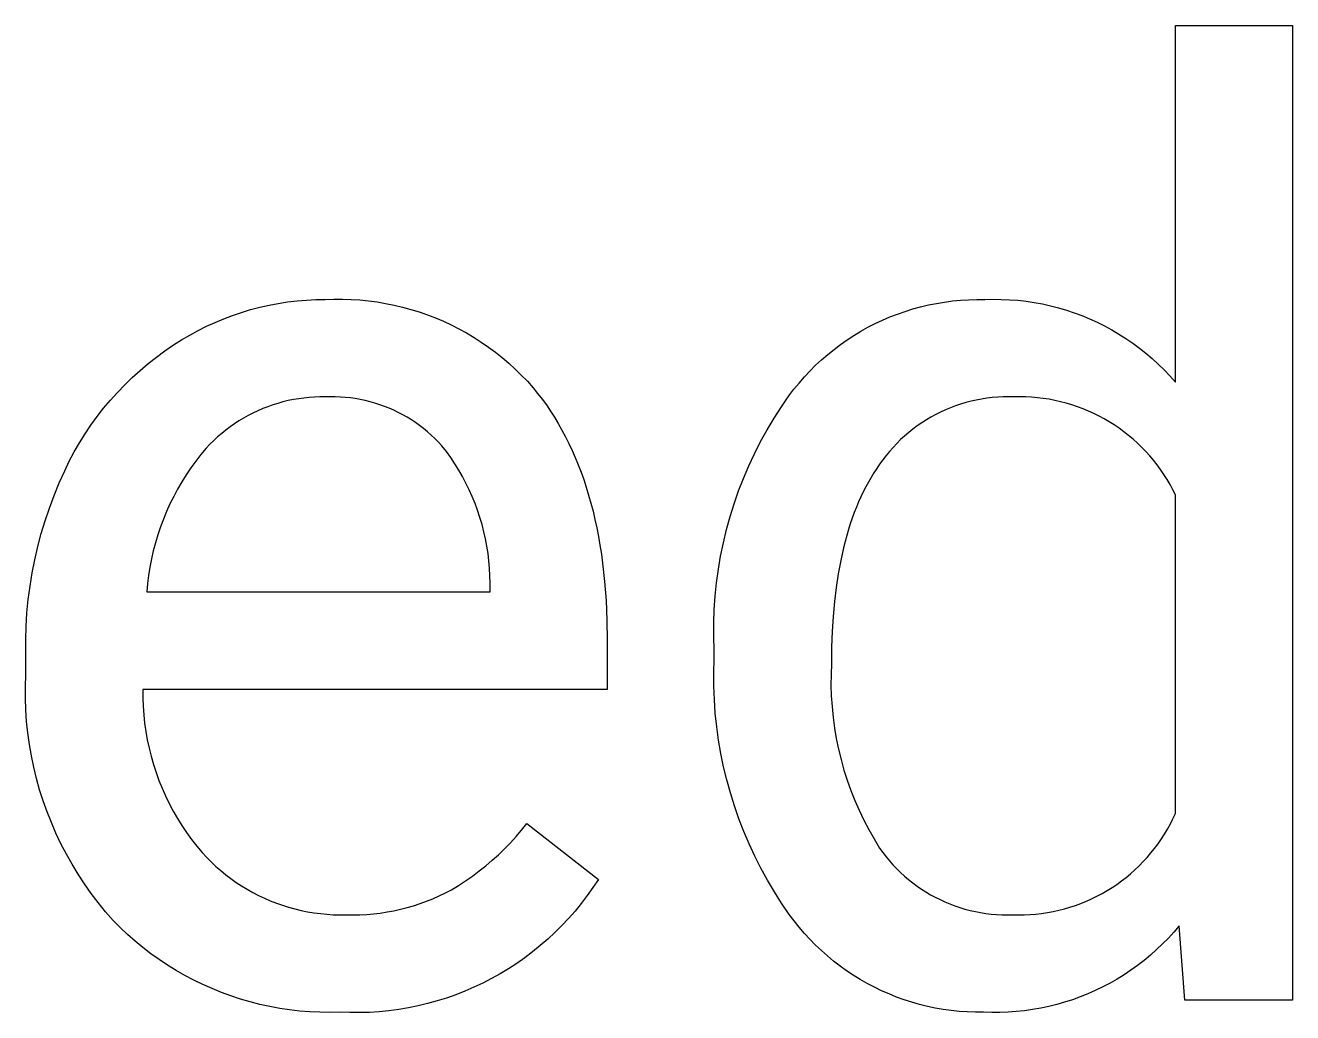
# Model space of a CAD drawing. Header units: millimetres. Extents: x -658 to 2773, y 81 to 2478.
# Drawn here: x 1672.55 to 1713.61, y 230.94 to 262.93 of the extents above; entities that cross this region are included whole.
import ezdxf

# ---------------------------------------------------------------- set-up
doc = ezdxf.new("R2010")
doc.units = ezdxf.units.MM
doc.header["$MEASUREMENT"] = 0
doc.layers.add('Domyślny', color=7, linetype='Continuous', true_color=0x000000)

msp = doc.modelspace()

# ---------------------------------------------------------------- linework, layer by layer
at = {"layer": 'Domyślny'}
for p, q in [((1709.815, 251.372), (1709.815, 262.931)), ((1709.815, 262.931), (1713.615, 262.931)), ((1713.615, 262.931), (1713.615, 231.352)), ((1680.144, 253.797), (1680.443, 253.865)), ((1680.443, 253.865), (1680.744, 253.922)), ((1680.744, 253.922), (1681.046, 253.968)), ((1681.046, 253.968), (1681.35, 254.004)), ((1681.35, 254.004), (1681.655, 254.03)), ((1681.655, 254.03), (1681.961, 254.045)), ((1681.961, 254.045), (1682.267, 254.049)), ((1682.267, 254.049), (1682.547, 254.06)), ((1682.547, 254.06), (1682.828, 254.061)), ((1682.828, 254.061), (1683.108, 254.052)), ((1683.108, 254.052), (1683.388, 254.034)), ((1683.388, 254.034), (1683.668, 254.007)), ((1683.668, 254.007), (1683.946, 253.97)), ((1683.946, 253.97), (1684.223, 253.924)), ((1684.223, 253.924), (1684.498, 253.868)), ((1684.498, 253.868), (1684.771, 253.804)), ((1684.771, 253.804), (1685.041, 253.73)), ((1701.306, 253.742), (1701.559, 253.811)), ((1701.559, 253.811), (1701.814, 253.872)), ((1701.814, 253.872), (1702.071, 253.924)), ((1702.071, 253.924), (1702.33, 253.967)), ((1702.33, 253.967), (1702.59, 254.002)), ((1702.59, 254.002), (1702.852, 254.027)), ((1702.852, 254.027), (1703.114, 254.043)), ((1703.114, 254.043), (1703.376, 254.051)), ((1703.376, 254.051), (1703.638, 254.049)), ((1703.638, 254.049), (1703.906, 254.056)), ((1703.906, 254.056), (1704.174, 254.054)), ((1704.174, 254.054), (1704.442, 254.042)), ((1704.442, 254.042), (1704.709, 254.022)), ((1704.709, 254.022), (1704.975, 253.991)), ((1704.975, 253.991), (1705.24, 253.952)), ((1705.24, 253.952), (1705.504, 253.903)), ((1705.504, 253.903), (1705.766, 253.846)), ((1705.766, 253.846), (1706.025, 253.779)), ((1678.696, 253.308), (1678.978, 253.426)), ((1678.978, 253.426), (1679.265, 253.534)), ((1679.265, 253.534), (1679.555, 253.632)), ((1679.555, 253.632), (1679.848, 253.72)), ((1679.848, 253.72), (1680.144, 253.797)), ((1685.041, 253.73), (1685.309, 253.647)), ((1685.309, 253.647), (1685.574, 253.555)), ((1685.574, 253.555), (1685.836, 253.454)), ((1685.836, 253.454), (1686.094, 253.344)), ((1700.322, 253.378), (1700.563, 253.482)), ((1700.563, 253.482), (1700.808, 253.577)), ((1700.808, 253.577), (1701.055, 253.663)), ((1701.055, 253.663), (1701.306, 253.742)), ((1706.025, 253.779), (1706.282, 253.703)), ((1706.282, 253.703), (1706.536, 253.618)), ((1706.536, 253.618), (1706.788, 253.525)), ((1706.788, 253.525), (1707.035, 253.422)), ((1707.035, 253.422), (1707.279, 253.312)), ((1677.875, 252.898), (1678.144, 253.044)), ((1678.144, 253.044), (1678.417, 253.181)), ((1678.417, 253.181), (1678.696, 253.308)), ((1686.094, 253.344), (1686.349, 253.226)), ((1686.349, 253.226), (1686.599, 253.099)), ((1686.599, 253.099), (1686.845, 252.964)), ((1699.397, 252.884), (1699.622, 253.019)), ((1699.622, 253.019), (1699.851, 253.147)), ((1699.851, 253.147), (1700.084, 253.266)), ((1700.084, 253.266), (1700.322, 253.378)), ((1707.279, 253.312), (1707.519, 253.192)), ((1707.519, 253.192), (1707.755, 253.065)), ((1707.755, 253.065), (1707.986, 252.929)), ((1677.071, 252.386), (1677.353, 252.578)), ((1677.353, 252.578), (1677.611, 252.743)), ((1677.611, 252.743), (1677.875, 252.898)), ((1686.845, 252.964), (1687.086, 252.82)), ((1687.086, 252.82), (1687.322, 252.669)), ((1687.322, 252.669), (1687.553, 252.509)), ((1698.752, 252.432), (1698.962, 252.59)), ((1698.962, 252.59), (1699.177, 252.74)), ((1699.177, 252.74), (1699.397, 252.884)), ((1707.986, 252.929), (1708.212, 252.785)), ((1708.212, 252.785), (1708.433, 252.634)), ((1708.433, 252.634), (1708.649, 252.475)), ((1676.527, 251.973), (1676.795, 252.184)), ((1676.795, 252.184), (1677.071, 252.386)), ((1687.553, 252.509), (1687.778, 252.342)), ((1687.778, 252.342), (1687.998, 252.167)), ((1687.998, 252.167), (1688.211, 251.985)), ((1698.35, 252.095), (1698.548, 252.267)), ((1698.548, 252.267), (1698.752, 252.432)), ((1708.649, 252.475), (1708.859, 252.308)), ((1708.859, 252.308), (1709.063, 252.135)), ((1676.013, 251.524), (1676.266, 251.753)), ((1676.266, 251.753), (1676.527, 251.973)), ((1688.211, 251.985), (1688.419, 251.796)), ((1688.419, 251.796), (1688.619, 251.6)), ((1697.971, 251.732), (1698.157, 251.917)), ((1698.157, 251.917), (1698.35, 252.095)), ((1709.063, 252.135), (1709.261, 251.954)), ((1709.261, 251.954), (1709.453, 251.767)), ((1709.453, 251.767), (1709.637, 251.573)), ((1675.768, 251.286), (1676.013, 251.524)), ((1688.619, 251.6), (1688.814, 251.398)), ((1688.814, 251.398), (1689.001, 251.189)), ((1697.452, 251.14), (1697.618, 251.343)), ((1697.618, 251.343), (1697.791, 251.54)), ((1697.791, 251.54), (1697.971, 251.732)), ((1709.637, 251.573), (1709.815, 251.372)), ((1675.303, 250.786), (1675.531, 251.04)), ((1675.531, 251.04), (1675.768, 251.286)), ((1689.001, 251.189), (1689.148, 251.008)), ((1689.148, 251.008), (1689.291, 250.822)), ((1697.045, 250.571), (1697.293, 250.931)), ((1697.293, 250.931), (1697.452, 251.14)), ((1674.875, 250.255), (1675.084, 250.525)), ((1675.084, 250.525), (1675.303, 250.786)), ((1680.4, 250.575), (1680.238, 250.512)), ((1680.563, 250.632), (1680.4, 250.575)), ((1680.728, 250.684), (1680.563, 250.632)), ((1680.895, 250.73), (1680.728, 250.684)), ((1681.064, 250.771), (1680.895, 250.73)), ((1681.233, 250.805), (1681.064, 250.771)), ((1681.404, 250.834), (1681.233, 250.805)), ((1681.576, 250.857), (1681.404, 250.834)), ((1681.748, 250.875), (1681.576, 250.857)), ((1681.921, 250.886), (1681.748, 250.875)), ((1682.094, 250.892), (1681.921, 250.886)), ((1682.267, 250.891), (1682.094, 250.892)), ((1682.43, 250.896), (1682.267, 250.891)), ((1682.592, 250.895), (1682.43, 250.896)), ((1682.755, 250.889), (1682.592, 250.895)), ((1682.917, 250.877), (1682.755, 250.889)), ((1683.079, 250.86), (1682.917, 250.877)), ((1683.24, 250.837), (1683.079, 250.86)), ((1683.401, 250.808), (1683.24, 250.837)), ((1683.56, 250.775), (1683.401, 250.808)), ((1683.718, 250.736), (1683.56, 250.775)), ((1683.875, 250.691), (1683.718, 250.736)), ((1684.03, 250.641), (1683.875, 250.691)), ((1684.183, 250.586), (1684.03, 250.641)), ((1684.334, 250.526), (1684.183, 250.586)), ((1684.483, 250.461), (1684.334, 250.526)), ((1689.291, 250.822), (1689.43, 250.631)), ((1689.43, 250.631), (1689.563, 250.435)), ((1696.808, 250.203), (1697.045, 250.571)), ((1702.526, 250.539), (1702.364, 250.471)), ((1702.69, 250.601), (1702.526, 250.539)), ((1702.855, 250.657), (1702.69, 250.601)), ((1703.023, 250.707), (1702.855, 250.657)), ((1703.193, 250.751), (1703.023, 250.707)), ((1703.363, 250.79), (1703.193, 250.751)), ((1703.535, 250.822), (1703.363, 250.79)), ((1703.709, 250.849), (1703.535, 250.822)), ((1703.882, 250.87), (1703.709, 250.849)), ((1704.057, 250.884), (1703.882, 250.87)), ((1704.232, 250.892), (1704.057, 250.884)), ((1704.407, 250.895), (1704.232, 250.892)), ((1704.582, 250.891), (1704.407, 250.895)), ((1704.773, 250.895), (1704.582, 250.891)), ((1704.963, 250.892), (1704.773, 250.895)), ((1705.154, 250.882), (1704.963, 250.892)), ((1705.343, 250.867), (1705.154, 250.882)), ((1705.533, 250.844), (1705.343, 250.867)), ((1705.721, 250.815), (1705.533, 250.844)), ((1705.908, 250.78), (1705.721, 250.815)), ((1706.094, 250.738), (1705.908, 250.78)), ((1706.279, 250.69), (1706.094, 250.738)), ((1706.462, 250.636), (1706.279, 250.69)), ((1706.642, 250.575), (1706.462, 250.636)), ((1706.821, 250.509), (1706.642, 250.575)), ((1674.674, 249.979), (1674.875, 250.255)), ((1679.469, 250.116), (1679.324, 250.022)), ((1679.617, 250.206), (1679.469, 250.116)), ((1679.769, 250.29), (1679.617, 250.206)), ((1679.923, 250.369), (1679.769, 250.29)), ((1680.079, 250.443), (1679.923, 250.369)), ((1680.238, 250.512), (1680.079, 250.443)), ((1684.63, 250.391), (1684.483, 250.461)), ((1684.774, 250.315), (1684.63, 250.391)), ((1684.916, 250.235), (1684.774, 250.315)), ((1685.055, 250.15), (1684.916, 250.235)), ((1685.191, 250.061), (1685.055, 250.15)), ((1689.563, 250.435), (1689.692, 250.235)), ((1689.692, 250.235), (1689.817, 250.029)), ((1696.584, 249.826), (1696.808, 250.203)), ((1701.744, 250.147), (1701.596, 250.053)), ((1701.895, 250.236), (1701.744, 250.147)), ((1702.048, 250.32), (1701.895, 250.236)), ((1702.205, 250.399), (1702.048, 250.32)), ((1702.364, 250.471), (1702.205, 250.399)), ((1706.997, 250.436), (1706.821, 250.509)), ((1707.171, 250.357), (1706.997, 250.436)), ((1707.342, 250.273), (1707.171, 250.357)), ((1707.509, 250.182), (1707.342, 250.273)), ((1707.674, 250.086), (1707.509, 250.182)), ((1674.303, 249.406), (1674.483, 249.696)), ((1674.483, 249.696), (1674.674, 249.979)), ((1678.909, 249.71), (1678.778, 249.596)), ((1679.044, 249.818), (1678.909, 249.71)), ((1679.182, 249.922), (1679.044, 249.818)), ((1679.324, 250.022), (1679.182, 249.922)), ((1685.324, 249.967), (1685.191, 250.061)), ((1685.453, 249.868), (1685.324, 249.967)), ((1685.579, 249.765), (1685.453, 249.868)), ((1685.702, 249.658), (1685.579, 249.765)), ((1689.817, 250.029), (1689.936, 249.819)), ((1689.936, 249.819), (1690.051, 249.604)), ((1696.373, 249.443), (1696.584, 249.826)), ((1701.174, 249.74), (1701.041, 249.626)), ((1701.311, 249.849), (1701.174, 249.74)), ((1701.452, 249.954), (1701.311, 249.849)), ((1701.596, 250.053), (1701.452, 249.954)), ((1707.835, 249.984), (1707.674, 250.086)), ((1707.993, 249.877), (1707.835, 249.984)), ((1708.147, 249.765), (1707.993, 249.877)), ((1708.297, 249.647), (1708.147, 249.765)), ((1674.132, 249.111), (1674.303, 249.406)), ((1678.528, 249.357), (1678.409, 249.23)), ((1678.651, 249.479), (1678.528, 249.357)), ((1678.778, 249.596), (1678.651, 249.479)), ((1685.82, 249.547), (1685.702, 249.658)), ((1685.935, 249.431), (1685.82, 249.547)), ((1686.046, 249.312), (1685.935, 249.431)), ((1686.193, 249.122), (1686.046, 249.312)), ((1690.051, 249.604), (1690.161, 249.385)), ((1690.161, 249.385), (1690.267, 249.16)), ((1696.175, 249.053), (1696.373, 249.443)), ((1700.787, 249.385), (1700.667, 249.258)), ((1700.912, 249.508), (1700.787, 249.385)), ((1701.041, 249.626), (1700.912, 249.508)), ((1708.443, 249.524), (1708.297, 249.647)), ((1708.584, 249.397), (1708.443, 249.524)), ((1708.721, 249.264), (1708.584, 249.397)), ((1673.972, 248.809), (1674.132, 249.111)), ((1678.236, 249.023), (1678.071, 248.81)), ((1678.409, 249.23), (1678.236, 249.023)), ((1686.333, 248.926), (1686.193, 249.122)), ((1686.467, 248.727), (1686.333, 248.926)), ((1690.267, 249.16), (1690.368, 248.931)), ((1690.368, 248.931), (1690.464, 248.697)), ((1695.99, 248.656), (1696.175, 249.053)), ((1700.439, 248.992), (1700.332, 248.853)), ((1700.551, 249.127), (1700.439, 248.992)), ((1700.667, 249.258), (1700.551, 249.127)), ((1708.854, 249.127), (1708.721, 249.264)), ((1708.982, 248.986), (1708.854, 249.127)), ((1709.104, 248.84), (1708.982, 248.986)), ((1673.643, 248.105), (1673.822, 248.503)), ((1673.822, 248.503), (1673.972, 248.809)), ((1677.912, 248.592), (1677.761, 248.369)), ((1678.071, 248.81), (1677.912, 248.592)), ((1686.594, 248.522), (1686.467, 248.727)), ((1686.713, 248.314), (1686.594, 248.522)), ((1690.464, 248.697), (1690.555, 248.458)), ((1695.818, 248.254), (1695.99, 248.656)), ((1700.135, 248.573), (1700.042, 248.43)), ((1700.231, 248.711), (1700.135, 248.573)), ((1700.332, 248.853), (1700.231, 248.711)), ((1709.222, 248.69), (1709.104, 248.84)), ((1709.335, 248.536), (1709.222, 248.69)), ((1709.442, 248.379), (1709.335, 248.536)), ((1673.478, 247.702), (1673.643, 248.105)), ((1677.618, 248.14), (1677.482, 247.907)), ((1677.761, 248.369), (1677.618, 248.14)), ((1686.826, 248.102), (1686.713, 248.314)), ((1686.932, 247.886), (1686.826, 248.102)), ((1690.555, 248.458), (1690.642, 248.214)), ((1690.642, 248.214), (1690.724, 247.965)), ((1695.66, 247.845), (1695.818, 248.254)), ((1699.865, 248.133), (1699.781, 247.978)), ((1699.952, 248.284), (1699.865, 248.133)), ((1700.042, 248.43), (1699.952, 248.284)), ((1709.544, 248.218), (1709.442, 248.379)), ((1709.64, 248.053), (1709.544, 248.218)), ((1709.731, 247.885), (1709.64, 248.053)), ((1673.326, 247.293), (1673.478, 247.702)), ((1677.354, 247.669), (1677.234, 247.428)), ((1677.482, 247.907), (1677.354, 247.669)), ((1687.03, 247.666), (1686.932, 247.886)), ((1687.121, 247.444), (1687.03, 247.666)), ((1690.724, 247.965), (1690.801, 247.712)), ((1690.801, 247.712), (1690.874, 247.454)), ((1695.516, 247.432), (1695.66, 247.845)), ((1699.623, 247.657), (1699.548, 247.49)), ((1699.7, 247.819), (1699.623, 247.657)), ((1699.781, 247.978), (1699.7, 247.819)), ((1709.815, 247.715), (1709.731, 247.885)), ((1709.815, 237.396), (1709.815, 247.715)), ((1673.187, 246.88), (1673.326, 247.293)), ((1677.234, 247.428), (1677.122, 247.182)), ((1687.204, 247.218), (1687.121, 247.444)), ((1690.874, 247.454), (1690.942, 247.191)), ((1695.385, 247.014), (1695.516, 247.432)), ((1699.476, 247.319), (1699.408, 247.143)), ((1699.548, 247.49), (1699.476, 247.319)), ((1673.061, 246.463), (1673.187, 246.88)), ((1677.019, 246.933), (1676.924, 246.68)), ((1677.122, 247.182), (1677.019, 246.933)), ((1687.279, 246.99), (1687.204, 247.218)), ((1687.347, 246.759), (1687.279, 246.99)), ((1690.942, 247.191), (1691.005, 246.923)), ((1691.005, 246.923), (1691.064, 246.65)), ((1695.269, 246.592), (1695.385, 247.014)), ((1699.342, 246.964), (1699.28, 246.781)), ((1699.408, 247.143), (1699.342, 246.964)), ((1672.95, 246.041), (1673.061, 246.463)), ((1676.838, 246.425), (1676.76, 246.167)), ((1676.924, 246.68), (1676.838, 246.425)), ((1687.407, 246.526), (1687.347, 246.759)), ((1687.46, 246.292), (1687.407, 246.526)), ((1691.064, 246.65), (1691.118, 246.373)), ((1695.167, 246.167), (1695.269, 246.592)), ((1699.22, 246.593), (1699.164, 246.402)), ((1699.28, 246.781), (1699.22, 246.593)), ((1672.852, 245.617), (1672.95, 246.041)), ((1676.76, 246.167), (1676.691, 245.906)), ((1687.504, 246.055), (1687.46, 246.292)), ((1687.54, 245.818), (1687.504, 246.055)), ((1691.118, 246.373), (1691.167, 246.09)), ((1691.167, 246.09), (1691.212, 245.803)), ((1695.079, 245.738), (1695.167, 246.167)), ((1699.06, 246.006), (1699.013, 245.802)), ((1699.111, 246.206), (1699.06, 246.006)), ((1699.164, 246.402), (1699.111, 246.206)), ((1672.768, 245.189), (1672.852, 245.617)), ((1676.631, 245.643), (1676.579, 245.378)), ((1676.691, 245.906), (1676.631, 245.643)), ((1687.569, 245.579), (1687.54, 245.818)), ((1691.212, 245.803), (1691.251, 245.511)), ((1695.005, 245.307), (1695.079, 245.738)), ((1698.969, 245.594), (1698.89, 245.166)), ((1699.013, 245.802), (1698.969, 245.594)), ((1672.698, 244.759), (1672.768, 245.189)), ((1676.579, 245.378), (1676.537, 245.112)), ((1687.589, 245.34), (1687.569, 245.579)), ((1687.601, 245.099), (1687.589, 245.34)), ((1691.251, 245.511), (1691.317, 244.913)), ((1694.946, 244.873), (1695.005, 245.307)), ((1676.503, 244.844), (1676.479, 244.575)), ((1676.537, 245.112), (1676.503, 244.844)), ((1687.605, 244.859), (1687.601, 245.099)), ((1687.605, 244.575), (1687.605, 244.859)), ((1691.317, 244.913), (1691.364, 244.296)), ((1694.902, 244.437), (1694.946, 244.873)), ((1698.89, 245.166), (1698.823, 244.722)), ((1672.642, 244.327), (1672.698, 244.759)), ((1676.479, 244.575), (1687.605, 244.575)), ((1694.872, 244.001), (1694.902, 244.437)), ((1698.823, 244.722), (1698.768, 244.261)), ((1672.6, 243.893), (1672.642, 244.327)), ((1691.364, 244.296), (1691.392, 243.659)), ((1694.857, 243.563), (1694.872, 244.001)), ((1698.768, 244.261), (1698.725, 243.783)), ((1672.572, 243.458), (1672.6, 243.893)), ((1691.392, 243.659), (1691.401, 243.003)), ((1694.857, 243.125), (1694.857, 243.563)), ((1698.725, 243.783), (1698.695, 243.29)), ((1672.558, 243.022), (1672.572, 243.458)), ((1694.871, 242.688), (1694.857, 243.125)), ((1698.695, 243.29), (1698.676, 242.78)), ((1672.559, 242.586), (1672.558, 243.022)), ((1691.401, 243.003), (1691.401, 241.417)), ((1698.676, 242.78), (1698.67, 242.253)), ((1672.559, 241.886), (1672.559, 242.586)), ((1694.858, 241.962), (1694.871, 242.401)), ((1694.871, 242.401), (1694.871, 242.688)), ((1694.859, 241.523), (1694.858, 241.962)), ((1698.656, 241.904), (1698.654, 241.556)), ((1698.67, 242.253), (1698.656, 241.904)), ((1672.547, 241.51), (1672.559, 241.886)), ((1672.547, 241.133), (1672.547, 241.51)), ((1694.875, 241.084), (1694.859, 241.523)), ((1698.654, 241.556), (1698.665, 241.207)), ((1672.561, 240.757), (1672.547, 241.133)), ((1691.401, 241.417), (1676.355, 241.417)), ((1676.355, 241.417), (1676.355, 241.143)), ((1676.355, 241.143), (1676.365, 240.87)), ((1694.906, 240.646), (1694.875, 241.084)), ((1698.665, 241.207), (1698.687, 240.858)), ((1672.587, 240.381), (1672.561, 240.757)), ((1676.365, 240.87), (1676.384, 240.596)), ((1698.687, 240.858), (1698.722, 240.511)), ((1672.626, 240.006), (1672.587, 240.381)), ((1676.384, 240.596), (1676.412, 240.324)), ((1676.412, 240.324), (1676.45, 240.053)), ((1694.951, 240.209), (1694.906, 240.646)), ((1698.722, 240.511), (1698.768, 240.165)), ((1672.677, 239.633), (1672.626, 240.006)), ((1676.45, 240.053), (1676.498, 239.783)), ((1695.011, 239.774), (1694.951, 240.209)), ((1698.768, 240.165), (1698.827, 239.821)), ((1672.742, 239.262), (1672.677, 239.633)), ((1676.498, 239.783), (1676.554, 239.515)), ((1676.554, 239.515), (1676.621, 239.249)), ((1695.085, 239.341), (1695.011, 239.774)), ((1698.827, 239.821), (1698.897, 239.48)), ((1698.897, 239.48), (1698.979, 239.14)), ((1672.819, 238.893), (1672.742, 239.262)), ((1676.621, 239.249), (1676.696, 238.986)), ((1695.174, 238.911), (1695.085, 239.341)), ((1698.979, 239.14), (1699.073, 238.804)), ((1672.908, 238.527), (1672.819, 238.893)), ((1676.696, 238.986), (1676.781, 238.725)), ((1676.781, 238.725), (1676.874, 238.468)), ((1695.277, 238.484), (1695.174, 238.911)), ((1699.073, 238.804), (1699.179, 238.472)), ((1673.01, 238.165), (1672.908, 238.527)), ((1676.874, 238.468), (1676.977, 238.213)), ((1676.977, 238.213), (1677.088, 237.963)), ((1695.394, 238.06), (1695.277, 238.484)), ((1699.179, 238.472), (1699.296, 238.143)), ((1673.124, 237.806), (1673.01, 238.165)), ((1673.251, 237.451), (1673.124, 237.806)), ((1677.088, 237.963), (1677.208, 237.717)), ((1695.525, 237.641), (1695.394, 238.06)), ((1699.296, 238.143), (1699.424, 237.818)), ((1699.424, 237.818), (1699.564, 237.499)), ((1673.389, 237.1), (1673.251, 237.451)), ((1677.208, 237.717), (1677.336, 237.475)), ((1677.336, 237.475), (1677.473, 237.238)), ((1695.669, 237.226), (1695.525, 237.641)), ((1699.564, 237.499), (1699.714, 237.184)), ((1709.736, 237.225), (1709.815, 237.396)), ((1673.539, 236.755), (1673.389, 237.1)), ((1677.473, 237.238), (1677.618, 237.005)), ((1677.618, 237.005), (1677.771, 236.778)), ((1688.626, 236.856), (1688.796, 237.069)), ((1688.796, 237.069), (1691.115, 235.259)), ((1695.828, 236.817), (1695.669, 237.226)), ((1699.714, 237.184), (1699.876, 236.875)), ((1709.56, 236.892), (1709.651, 237.057)), ((1709.651, 237.057), (1709.736, 237.225)), ((1673.701, 236.415), (1673.539, 236.755)), ((1677.771, 236.778), (1677.932, 236.556)), ((1677.932, 236.556), (1678.101, 236.34)), ((1688.265, 236.447), (1688.449, 236.649)), ((1688.449, 236.649), (1688.626, 236.856)), ((1696, 236.412), (1695.828, 236.817)), ((1699.876, 236.875), (1700.048, 236.571)), ((1700.048, 236.571), (1700.231, 236.274)), ((1709.254, 236.417), (1709.361, 236.572)), ((1709.361, 236.572), (1709.463, 236.73)), ((1709.463, 236.73), (1709.56, 236.892)), ((1673.875, 236.081), (1673.701, 236.415)), ((1678.101, 236.34), (1678.276, 236.13)), ((1687.88, 236.062), (1688.076, 236.252)), ((1688.076, 236.252), (1688.265, 236.447)), ((1696.185, 236.014), (1696, 236.412)), ((1700.231, 236.274), (1700.332, 236.133)), ((1709.024, 236.118), (1709.141, 236.265)), ((1709.141, 236.265), (1709.254, 236.417)), ((1674.059, 235.752), (1673.875, 236.081)), ((1674.255, 235.43), (1674.059, 235.752)), ((1678.276, 236.13), (1678.419, 235.976)), ((1678.419, 235.976), (1678.567, 235.827)), ((1678.567, 235.827), (1678.72, 235.683)), ((1687.47, 235.702), (1687.678, 235.879)), ((1687.678, 235.879), (1687.88, 236.062)), ((1696.384, 235.622), (1696.185, 236.014)), ((1700.332, 236.133), (1700.438, 235.996)), ((1700.438, 235.996), (1700.548, 235.862)), ((1700.548, 235.862), (1700.663, 235.733)), ((1700.663, 235.733), (1700.783, 235.607)), ((1708.642, 235.701), (1708.774, 235.836)), ((1708.774, 235.836), (1708.901, 235.975)), ((1708.901, 235.975), (1709.024, 236.118)), ((1674.462, 235.115), (1674.255, 235.43)), ((1678.72, 235.683), (1678.878, 235.545)), ((1678.878, 235.545), (1679.04, 235.412)), ((1679.04, 235.412), (1679.207, 235.285)), ((1686.815, 235.214), (1687.038, 235.37)), ((1687.038, 235.37), (1687.257, 235.533)), ((1687.257, 235.533), (1687.47, 235.702)), ((1696.595, 235.237), (1696.384, 235.622)), ((1700.783, 235.607), (1700.907, 235.486)), ((1700.907, 235.486), (1701.035, 235.369)), ((1701.035, 235.369), (1701.167, 235.257)), ((1708.07, 235.211), (1708.219, 235.326)), ((1708.219, 235.326), (1708.364, 235.446)), ((1708.364, 235.446), (1708.505, 235.572)), ((1708.505, 235.572), (1708.642, 235.701)), ((1674.679, 234.808), (1674.462, 235.115)), ((1679.207, 235.285), (1679.378, 235.163)), ((1679.378, 235.163), (1679.554, 235.048)), ((1679.554, 235.048), (1679.733, 234.939)), ((1679.733, 234.939), (1679.916, 234.836)), ((1686.157, 234.822), (1686.353, 234.924)), ((1686.353, 234.924), (1686.586, 235.065)), ((1686.586, 235.065), (1686.815, 235.214)), ((1690.939, 234.993), (1690.755, 234.734)), ((1691.115, 235.259), (1690.939, 234.993)), ((1696.819, 234.859), (1696.595, 235.237)), ((1701.167, 235.257), (1701.302, 235.149)), ((1701.302, 235.149), (1701.442, 235.046)), ((1701.442, 235.046), (1701.584, 234.948)), ((1701.584, 234.948), (1701.73, 234.854)), ((1707.601, 234.896), (1707.761, 234.995)), ((1707.761, 234.995), (1707.917, 235.1)), ((1707.917, 235.1), (1708.07, 235.211)), ((1674.906, 234.508), (1674.679, 234.808)), ((1675.144, 234.215), (1674.906, 234.508)), ((1679.916, 234.836), (1680.103, 234.74)), ((1680.103, 234.74), (1680.293, 234.65)), ((1680.293, 234.65), (1680.485, 234.567)), ((1680.485, 234.567), (1680.681, 234.49)), ((1685.341, 234.478), (1685.549, 234.554)), ((1685.549, 234.554), (1685.755, 234.636)), ((1685.755, 234.636), (1685.957, 234.726)), ((1685.957, 234.726), (1686.157, 234.822)), ((1690.755, 234.734), (1690.562, 234.481)), ((1697.055, 234.489), (1696.819, 234.859)), ((1701.73, 234.854), (1701.88, 234.766)), ((1701.88, 234.766), (1702.032, 234.683)), ((1702.032, 234.683), (1702.187, 234.606)), ((1702.187, 234.606), (1702.344, 234.533)), ((1702.344, 234.533), (1702.504, 234.467)), ((1706.755, 234.483), (1706.929, 234.554)), ((1706.929, 234.554), (1707.101, 234.631)), ((1707.101, 234.631), (1707.271, 234.713)), ((1707.271, 234.713), (1707.437, 234.802)), ((1707.437, 234.802), (1707.601, 234.896)), ((1675.392, 233.931), (1675.144, 234.215)), ((1680.681, 234.49), (1680.879, 234.421)), ((1680.879, 234.421), (1681.079, 234.358)), ((1681.079, 234.358), (1681.282, 234.302)), ((1681.282, 234.302), (1681.486, 234.254)), ((1681.486, 234.254), (1681.692, 234.212)), ((1681.692, 234.212), (1681.899, 234.178)), ((1681.899, 234.178), (1682.107, 234.151)), ((1682.107, 234.151), (1682.316, 234.131)), ((1682.316, 234.131), (1682.526, 234.118)), ((1682.526, 234.118), (1682.736, 234.113)), ((1682.736, 234.113), (1682.945, 234.115)), ((1682.945, 234.115), (1683.167, 234.112)), ((1683.167, 234.112), (1683.388, 234.116)), ((1683.388, 234.116), (1683.61, 234.127)), ((1683.61, 234.127), (1683.83, 234.146)), ((1683.83, 234.146), (1684.05, 234.171)), ((1684.05, 234.171), (1684.269, 234.205)), ((1684.269, 234.205), (1684.487, 234.245)), ((1684.487, 234.245), (1684.703, 234.293)), ((1684.703, 234.293), (1684.918, 234.347)), ((1684.918, 234.347), (1685.13, 234.409)), ((1685.13, 234.409), (1685.341, 234.478)), ((1690.36, 234.235), (1690.15, 233.995)), ((1690.562, 234.481), (1690.36, 234.235)), ((1697.304, 234.127), (1697.055, 234.489)), ((1697.46, 233.917), (1697.304, 234.127)), ((1702.504, 234.467), (1702.666, 234.406)), ((1702.666, 234.406), (1702.83, 234.35)), ((1702.83, 234.35), (1702.996, 234.3)), ((1702.996, 234.3), (1703.164, 234.256)), ((1703.164, 234.256), (1703.333, 234.218)), ((1703.333, 234.218), (1703.503, 234.185)), ((1703.503, 234.185), (1703.674, 234.159)), ((1703.674, 234.159), (1703.847, 234.138)), ((1703.847, 234.138), (1704.019, 234.123)), ((1704.019, 234.123), (1704.192, 234.114)), ((1704.192, 234.114), (1704.366, 234.112)), ((1704.366, 234.112), (1704.539, 234.115)), ((1704.539, 234.115), (1704.727, 234.111)), ((1704.727, 234.111), (1704.916, 234.113)), ((1704.916, 234.113), (1705.104, 234.121)), ((1705.104, 234.121), (1705.292, 234.136)), ((1705.292, 234.136), (1705.479, 234.158)), ((1705.479, 234.158), (1705.666, 234.185)), ((1705.666, 234.185), (1705.851, 234.219)), ((1705.851, 234.219), (1706.035, 234.26)), ((1706.035, 234.26), (1706.218, 234.306)), ((1706.218, 234.306), (1706.399, 234.359)), ((1706.399, 234.359), (1706.578, 234.418)), ((1706.578, 234.418), (1706.755, 234.483)), ((1675.622, 233.699), (1675.392, 233.931)), ((1675.86, 233.475), (1675.622, 233.699)), ((1689.932, 233.763), (1689.706, 233.539)), ((1690.15, 233.995), (1689.932, 233.763)), ((1697.623, 233.712), (1697.46, 233.917)), ((1697.793, 233.513), (1697.623, 233.712)), ((1709.939, 233.757), (1709.766, 233.555)), ((1710.124, 231.352), (1709.939, 233.757)), ((1676.105, 233.26), (1675.86, 233.475)), ((1689.473, 233.322), (1689.232, 233.114)), ((1689.706, 233.539), (1689.473, 233.322)), ((1697.97, 233.32), (1697.793, 233.513)), ((1698.153, 233.134), (1697.97, 233.32)), ((1709.586, 233.358), (1709.399, 233.168)), ((1709.766, 233.555), (1709.586, 233.358)), ((1676.357, 233.052), (1676.105, 233.26)), ((1676.617, 232.853), (1676.357, 233.052)), ((1688.985, 232.914), (1688.731, 232.723)), ((1689.232, 233.114), (1688.985, 232.914)), ((1698.342, 232.953), (1698.153, 233.134)), ((1698.538, 232.78), (1698.342, 232.953)), ((1709.206, 232.985), (1709.007, 232.808)), ((1709.399, 233.168), (1709.206, 232.985)), ((1676.882, 232.663), (1676.617, 232.853)), ((1677.155, 232.482), (1676.882, 232.663)), ((1677.433, 232.311), (1677.155, 232.482)), ((1688.47, 232.54), (1688.203, 232.366)), ((1688.731, 232.723), (1688.47, 232.54)), ((1698.74, 232.613), (1698.538, 232.78)), ((1698.947, 232.453), (1698.74, 232.613)), ((1699.16, 232.301), (1698.947, 232.453)), ((1708.591, 232.475), (1708.375, 232.32)), ((1708.802, 232.638), (1708.591, 232.475)), ((1709.007, 232.808), (1708.802, 232.638)), ((1677.716, 232.149), (1677.433, 232.311)), ((1678.005, 231.996), (1677.716, 232.149)), ((1687.653, 232.047), (1687.369, 231.901)), ((1687.931, 232.202), (1687.653, 232.047)), ((1688.203, 232.366), (1687.931, 232.202)), ((1699.377, 232.156), (1699.16, 232.301)), ((1699.6, 232.018), (1699.377, 232.156)), ((1708.153, 232.172), (1707.927, 232.032)), ((1708.375, 232.32), (1708.153, 232.172)), ((1678.299, 231.853), (1678.005, 231.996)), ((1678.598, 231.721), (1678.299, 231.853)), ((1678.901, 231.598), (1678.598, 231.721)), ((1686.789, 231.64), (1686.493, 231.524)), ((1687.082, 231.765), (1686.789, 231.64)), ((1687.369, 231.901), (1687.082, 231.765)), ((1699.827, 231.889), (1699.6, 232.018)), ((1700.059, 231.767), (1699.827, 231.889)), ((1700.295, 231.653), (1700.059, 231.767)), ((1700.534, 231.548), (1700.295, 231.653)), ((1707.22, 231.66), (1706.976, 231.553)), ((1707.46, 231.776), (1707.22, 231.66)), ((1707.696, 231.9), (1707.46, 231.776)), ((1707.927, 232.032), (1707.696, 231.9)), ((1679.207, 231.486), (1678.901, 231.598)), ((1679.518, 231.384), (1679.207, 231.486)), ((1679.832, 231.293), (1679.518, 231.384)), ((1680.148, 231.212), (1679.832, 231.293)), ((1685.582, 231.238), (1685.272, 231.164)), ((1685.889, 231.323), (1685.582, 231.238)), ((1686.192, 231.418), (1685.889, 231.323)), ((1686.493, 231.524), (1686.192, 231.418)), ((1700.777, 231.45), (1700.534, 231.548)), ((1701.023, 231.362), (1700.777, 231.45)), ((1701.272, 231.281), (1701.023, 231.362)), ((1701.524, 231.21), (1701.272, 231.281)), ((1706.225, 231.281), (1705.969, 231.208)), ((1706.479, 231.363), (1706.225, 231.281)), ((1706.729, 231.453), (1706.479, 231.363)), ((1706.976, 231.553), (1706.729, 231.453)), ((1713.615, 231.352), (1710.124, 231.352)), ((1680.467, 231.142), (1680.148, 231.212)), ((1680.789, 231.083), (1680.467, 231.142)), ((1681.112, 231.034), (1680.789, 231.083)), ((1681.436, 230.997), (1681.112, 231.034)), ((1681.762, 230.97), (1681.436, 230.997)), ((1682.089, 230.955), (1681.762, 230.97)), ((1682.415, 230.95), (1682.089, 230.955)), ((1682.742, 230.957), (1682.415, 230.95)), ((1683.06, 230.945), (1682.742, 230.957)), ((1683.378, 230.944), (1683.06, 230.945)), ((1683.696, 230.953), (1683.378, 230.944)), ((1684.014, 230.974), (1683.696, 230.953)), ((1684.331, 231.005), (1684.014, 230.974)), ((1684.646, 231.047), (1684.331, 231.005)), ((1684.96, 231.1), (1684.646, 231.047)), ((1685.272, 231.164), (1684.96, 231.1)), ((1701.778, 231.147), (1701.524, 231.21)), ((1702.034, 231.093), (1701.778, 231.147)), ((1702.292, 231.048), (1702.034, 231.093)), ((1702.551, 231.012), (1702.292, 231.048)), ((1702.811, 230.985), (1702.551, 231.012)), ((1703.072, 230.966), (1702.811, 230.985)), ((1703.333, 230.957), (1703.072, 230.966)), ((1703.595, 230.957), (1703.333, 230.957)), ((1703.861, 230.948), (1703.595, 230.957)), ((1704.128, 230.949), (1703.861, 230.948)), ((1704.394, 230.959), (1704.128, 230.949)), ((1704.659, 230.977), (1704.394, 230.959)), ((1704.924, 231.005), (1704.659, 230.977)), ((1705.188, 231.043), (1704.924, 231.005)), ((1705.45, 231.089), (1705.188, 231.043)), ((1705.711, 231.144), (1705.45, 231.089)), ((1705.969, 231.208), (1705.711, 231.144))]:
    msp.add_line(p, q, dxfattribs=at)

doc.saveas('drawing.dxf')
